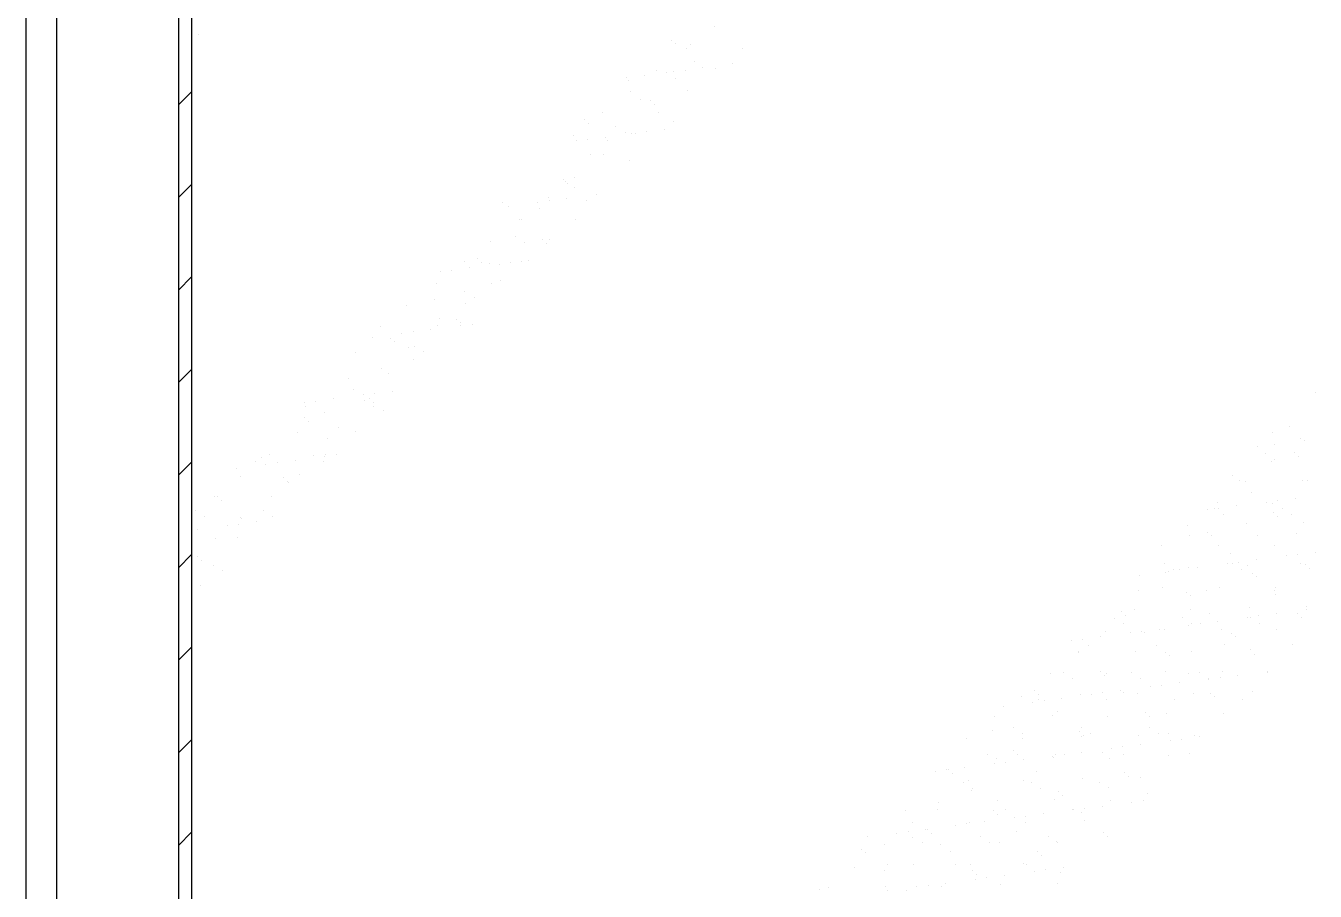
# Model space of a CAD drawing. Header units: inches. Extents: x 11.8 to 54.3, y 10.8 to 35.6.
# Drawn here: x 36.7062 to 37.0017, y 29.3953 to 29.5936 of the extents above; entities that cross this region are included whole.
import ezdxf

# ---------------------------------------------------------------- set-up
doc = ezdxf.new("R2010")
doc.units = ezdxf.units.IN
doc.header["$MEASUREMENT"] = 0
doc.layers.add('02', color=2, linetype='Continuous')

msp = doc.modelspace()

# ---------------------------------------------------------------- linework, layer by layer
at = {"layer": '02'}
for p, q in [((36.70618, 29.79034), (36.70618, 29.12034)), ((36.71318, 29.78534), (36.71318, 29.12534)), ((36.74118, 29.75534), (36.74118, 29.15534)), ((36.74418, 29.75434), (36.74418, 29.20334)), ((36.86399, 29.59343), (36.86399, 29.59343)), ((36.74585, 29.59165), (36.74585, 29.59165)), ((36.85405, 29.59031), (36.85405, 29.59031)), ((36.85497, 29.58947), (36.85497, 29.58947)), ((36.85755, 29.58848), (36.85755, 29.58848)), ((36.85857, 29.58934), (36.85857, 29.58934)), ((36.87034, 29.58842), (36.87034, 29.58842)), ((36.85932, 29.58548), (36.85932, 29.58548)), ((36.86135, 29.58403), (36.86135, 29.58403)), ((36.86431, 29.5838), (36.86431, 29.5838)), ((36.86814, 29.58492), (36.86814, 29.58492)), ((36.84382, 29.58172), (36.84382, 29.58172)), ((36.84429, 29.58109), (36.84429, 29.58109)), ((36.84789, 29.58226), (36.84789, 29.58226)), ((36.8508, 29.58331), (36.8508, 29.58331)), ((36.85291, 29.583), (36.85291, 29.583)), ((36.85468, 29.58315), (36.85468, 29.58315)), ((36.85502, 29.58166), (36.85502, 29.58166)), ((36.85728, 29.58349), (36.85728, 29.58349)), ((36.74118, 29.57551), (36.74418, 29.57851)), ((36.84477, 29.57868), (36.84477, 29.57868)), ((36.85786, 29.57885), (36.85786, 29.57885)), ((36.84704, 29.57679), (36.84704, 29.57679)), ((36.84927, 29.57653), (36.84927, 29.57653)), ((36.85019, 29.57569), (36.85019, 29.57569)), ((36.83423, 29.57214), (36.83423, 29.57214)), ((36.83833, 29.57374), (36.83833, 29.57374)), ((36.85112, 29.57368), (36.85112, 29.57368)), ((36.83516, 29.5713), (36.83516, 29.5713)), ((36.84138, 29.57045), (36.84138, 29.57045)), ((36.84349, 29.56911), (36.84349, 29.56911)), ((36.84509, 29.56905), (36.84509, 29.56905)), ((36.84583, 29.56904), (36.84583, 29.56904)), ((36.84843, 29.56938), (36.84843, 29.56938)), ((36.8525, 29.56992), (36.8525, 29.56992)), ((36.85454, 29.5717), (36.85454, 29.5717)), ((36.83159, 29.56856), (36.83159, 29.56856)), ((36.83237, 29.56727), (36.83237, 29.56727)), ((36.83497, 29.56761), (36.83497, 29.56761)), ((36.83904, 29.56815), (36.83904, 29.56815)), ((36.83951, 29.56731), (36.83951, 29.56731)), ((36.83551, 29.56424), (36.83551, 29.56424)), ((36.83864, 29.5641), (36.83864, 29.5641)), ((36.84448, 29.56275), (36.84448, 29.56275)), ((36.74118, 29.5543), (36.74418, 29.5573)), ((36.82945, 29.55836), (36.82945, 29.55836)), ((36.82985, 29.5579), (36.82985, 29.5579)), ((36.83037, 29.55752), (36.83037, 29.55752)), ((36.8319, 29.55893), (36.8319, 29.55893)), ((36.82587, 29.5543), (36.82587, 29.5543)), ((36.83195, 29.55656), (36.83195, 29.55656)), ((36.83698, 29.55493), (36.83698, 29.55493)), ((36.81534, 29.55313), (36.81534, 29.55313)), ((36.81673, 29.55226), (36.81673, 29.55226)), ((36.82352, 29.55316), (36.82352, 29.55316)), ((36.82397, 29.55169), (36.82397, 29.55169)), ((36.82612, 29.5535), (36.82612, 29.5535)), ((36.83019, 29.55403), (36.83019, 29.55403)), ((36.83472, 29.55353), (36.83472, 29.55353)), ((36.81942, 29.54936), (36.81942, 29.54936)), ((36.81969, 29.54914), (36.81969, 29.54914)), ((36.83222, 29.54929), (36.83222, 29.54929)), ((36.81831, 29.54535), (36.81831, 29.54535)), ((36.81268, 29.54418), (36.81268, 29.54418)), ((36.82042, 29.54401), (36.82042, 29.54401)), ((36.82467, 29.54458), (36.82467, 29.54458)), ((36.82559, 29.54374), (36.82559, 29.54374)), ((36.82619, 29.54467), (36.82619, 29.54467)), ((36.80665, 29.53955), (36.80665, 29.53955)), ((36.80964, 29.5402), (36.80964, 29.5402)), ((36.81056, 29.53935), (36.81056, 29.53935)), ((36.81727, 29.53939), (36.81727, 29.53939)), ((36.81974, 29.53972), (36.81974, 29.53972)), ((36.82134, 29.53992), (36.82134, 29.53992)), ((36.80121, 29.53727), (36.80121, 29.53727)), ((36.80382, 29.53762), (36.80382, 29.53762)), ((36.80788, 29.53815), (36.80788, 29.53815)), ((36.81244, 29.53914), (36.81244, 29.53914)), ((36.81467, 29.53905), (36.81467, 29.53905)), ((36.74118, 29.53309), (36.74418, 29.53609)), ((36.80021, 29.53461), (36.80021, 29.53461)), ((36.813, 29.53455), (36.813, 29.53455)), ((36.81491, 29.53537), (36.81491, 29.53537)), ((36.79988, 29.53098), (36.79988, 29.53098)), ((36.80678, 29.5328), (36.80678, 29.5328)), ((36.80889, 29.53146), (36.80889, 29.53146)), ((36.79346, 29.52943), (36.79346, 29.52943)), ((36.80697, 29.52992), (36.80697, 29.52992)), ((36.78743, 29.52481), (36.78743, 29.52481)), ((36.80052, 29.52497), (36.80052, 29.52497)), ((36.80091, 29.5266), (36.80091, 29.5266)), ((36.80486, 29.52642), (36.80486, 29.52642)), ((36.80578, 29.52557), (36.80578, 29.52557)), ((36.80582, 29.52494), (36.80582, 29.52494)), ((36.80843, 29.52528), (36.80843, 29.52528)), ((36.78557, 29.52227), (36.78557, 29.52227)), ((36.78983, 29.52203), (36.78983, 29.52203)), ((36.79236, 29.52316), (36.79236, 29.52316)), ((36.79497, 29.52351), (36.79497, 29.52351)), ((36.79903, 29.52404), (36.79903, 29.52404)), ((36.78179, 29.51888), (36.78179, 29.51888)), ((36.79075, 29.52118), (36.79075, 29.52118)), ((36.79378, 29.5198), (36.79378, 29.5198)), ((36.79525, 29.52025), (36.79525, 29.52025)), ((36.79736, 29.51891), (36.79736, 29.51891)), ((36.7951, 29.5172), (36.7951, 29.5172)), ((36.74118, 29.51187), (36.74418, 29.51487)), ((36.78007, 29.51281), (36.78007, 29.51281)), ((36.78775, 29.51517), (36.78775, 29.51517)), ((36.78938, 29.51405), (36.78938, 29.51405)), ((36.7813, 29.51023), (36.7813, 29.51023)), ((36.79018, 29.50993), (36.79018, 29.50993)), ((36.77006, 29.50728), (36.77006, 29.50728)), ((36.77266, 29.50762), (36.77266, 29.50762)), ((36.77672, 29.50816), (36.77672, 29.50816)), ((36.78352, 29.50905), (36.78352, 29.50905)), ((36.78372, 29.50771), (36.78372, 29.50771)), ((36.78504, 29.50825), (36.78504, 29.50825)), ((36.78596, 29.5074), (36.78596, 29.5074)), ((36.78612, 29.5094), (36.78612, 29.5094)), ((37.00162, 29.50957), (37.00162, 29.50957)), ((36.77001, 29.50386), (36.77001, 29.50386)), ((36.77025, 29.50633), (36.77025, 29.50633)), ((36.77456, 29.50505), (36.77456, 29.50505)), ((36.78582, 29.50636), (36.78582, 29.50636)), ((36.78806, 29.50554), (36.78806, 29.50554)), ((36.77093, 29.50302), (36.77093, 29.50302)), ((36.77784, 29.5015), (36.77784, 29.5015)), ((36.99583, 29.50189), (36.99583, 29.50189)), ((36.76853, 29.50043), (36.76853, 29.50043)), ((36.77528, 29.49903), (36.77528, 29.49903)), ((36.78162, 29.50059), (36.78162, 29.50059)), ((36.99186, 29.50035), (36.99186, 29.50035)), ((36.99838, 29.49903), (36.99838, 29.49903)), ((36.99923, 29.49861), (36.99923, 29.49861)), ((36.76208, 29.49548), (36.76208, 29.49548)), ((36.77218, 29.49516), (36.77218, 29.49516)), ((36.77487, 29.49542), (36.77487, 29.49542)), ((36.77727, 29.49528), (36.77727, 29.49528)), ((36.98837, 29.49719), (36.98837, 29.49719)), ((36.99017, 29.49555), (36.99017, 29.49555)), ((36.99244, 29.49772), (36.99244, 29.49772)), ((36.99684, 29.49579), (36.99684, 29.49579)), ((36.99776, 29.49494), (36.99776, 29.49494)), ((36.74118, 29.49066), (36.74418, 29.49366)), ((36.75442, 29.49228), (36.75442, 29.49228)), ((36.75872, 29.49379), (36.75872, 29.49379)), ((36.76025, 29.49464), (36.76025, 29.49464)), ((36.76121, 29.49317), (36.76121, 29.49317)), ((36.76381, 29.49351), (36.76381, 29.49351)), ((36.76788, 29.49405), (36.76788, 29.49405)), ((36.77429, 29.49381), (36.77429, 29.49381)), ((36.77467, 29.49494), (36.77467, 29.49494)), ((36.99164, 29.49386), (36.99164, 29.49386)), ((36.99228, 29.49421), (36.99228, 29.49421)), ((36.75534, 29.49031), (36.75534, 29.49031)), ((36.76523, 29.49008), (36.76523, 29.49008)), ((36.76615, 29.48924), (36.76615, 29.48924)), ((36.76884, 29.49079), (36.76884, 29.49079)), ((36.98273, 29.49056), (36.98273, 29.49056)), ((36.9843, 29.48935), (36.9843, 29.48935)), ((36.98561, 29.48923), (36.98561, 29.48923)), ((36.9987, 29.4894), (36.9987, 29.4894)), ((36.99987, 29.48937), (36.99987, 29.48937)), ((36.76631, 29.48895), (36.76631, 29.48895)), ((36.98708, 29.48657), (36.98708, 29.48657)), ((36.74931, 29.48568), (36.74931, 29.48568)), ((36.7502, 29.48569), (36.7502, 29.48569)), ((36.75112, 29.48485), (36.75112, 29.48485)), ((36.7624, 29.48585), (36.7624, 29.48585)), ((36.97916, 29.48429), (36.97916, 29.48429)), ((36.98359, 29.48361), (36.98359, 29.48361)), ((36.99038, 29.4845), (36.99038, 29.4845)), ((36.99195, 29.48422), (36.99195, 29.48422)), ((36.99298, 29.48485), (36.99298, 29.48485)), ((36.99705, 29.48538), (36.99705, 29.48538)), ((36.74508, 29.48258), (36.74508, 29.48258)), ((36.74719, 29.48124), (36.74719, 29.48124)), ((36.75547, 29.48086), (36.75547, 29.48086)), ((36.75565, 29.48067), (36.75565, 29.48067)), ((36.76065, 29.48261), (36.76065, 29.48261)), ((36.76276, 29.48126), (36.76276, 29.48126)), ((36.97692, 29.48273), (36.97692, 29.48273)), ((36.97864, 29.483), (36.97864, 29.483)), ((36.97952, 29.48307), (36.97952, 29.48307)), ((36.98075, 29.48166), (36.98075, 29.48166)), ((36.99206, 29.48201), (36.99206, 29.48201)), ((36.99298, 29.48117), (36.99298, 29.48117)), ((36.99421, 29.48303), (36.99421, 29.48303)), ((36.99632, 29.48169), (36.99632, 29.48169)), ((36.74557, 29.47817), (36.74557, 29.47817)), ((36.75236, 29.47906), (36.75236, 29.47906)), ((36.75496, 29.4794), (36.75496, 29.4794)), ((36.75903, 29.47994), (36.75903, 29.47994)), ((36.97242, 29.47911), (36.97242, 29.47911)), ((36.97703, 29.47762), (36.97703, 29.47762)), ((36.98592, 29.4796), (36.98592, 29.4796)), ((36.99901, 29.47976), (36.99901, 29.47976)), ((36.74962, 29.47604), (36.74962, 29.47604)), ((36.75478, 29.4764), (36.75478, 29.4764)), ((36.96639, 29.47448), (36.96639, 29.47448)), ((36.97277, 29.4768), (36.97277, 29.4768)), ((36.97795, 29.47678), (36.97795, 29.47678)), ((36.97948, 29.47465), (36.97948, 29.47465)), ((36.98834, 29.47683), (36.98834, 29.47683)), ((36.99227, 29.47459), (36.99227, 29.47459)), ((36.99733, 29.47718), (36.99733, 29.47718)), ((36.74118, 29.46945), (36.74418, 29.47245)), ((36.74542, 29.47191), (36.74542, 29.47191)), ((36.9823, 29.47279), (36.9823, 29.47279)), ((36.99499, 29.47216), (36.99499, 29.47216)), ((36.99759, 29.47251), (36.99759, 29.47251)), ((37.00166, 29.47304), (37.00166, 29.47304)), ((36.74634, 29.47107), (36.74634, 29.47107)), ((36.74912, 29.47006), (36.74912, 29.47006)), ((36.75123, 29.46872), (36.75123, 29.46872)), ((36.96711, 29.47046), (36.96711, 29.47046)), ((36.96727, 29.4684), (36.96727, 29.4684)), ((36.96807, 29.46862), (36.96807, 29.46862)), ((36.96922, 29.46911), (36.96922, 29.46911)), ((36.97067, 29.46896), (36.97067, 29.46896)), ((36.97273, 29.46948), (36.97273, 29.46948)), ((36.97474, 29.4695), (36.97474, 29.4695)), ((36.98153, 29.47039), (36.98153, 29.47039)), ((36.98268, 29.47048), (36.98268, 29.47048)), ((36.98413, 29.47074), (36.98413, 29.47074)), ((36.98479, 29.46914), (36.98479, 29.46914)), ((36.98624, 29.46996), (36.98624, 29.46996)), ((36.9882, 29.47127), (36.9882, 29.47127)), ((36.99825, 29.47051), (36.99825, 29.47051)), ((36.99933, 29.47013), (36.99933, 29.47013)), ((37.00036, 29.46917), (37.00036, 29.46917)), ((36.96128, 29.46773), (36.96128, 29.46773)), ((36.98727, 29.46823), (36.98727, 29.46823)), ((36.9882, 29.46739), (36.9882, 29.46739)), ((36.74611, 29.46529), (36.74611, 29.46529)), ((36.96124, 29.46425), (36.96124, 29.46425)), ((36.9667, 29.46485), (36.9667, 29.46485)), ((36.97224, 29.46384), (36.97224, 29.46384)), ((36.97316, 29.463), (36.97316, 29.463)), ((36.97681, 29.46428), (36.97681, 29.46428)), ((36.97979, 29.46502), (36.97979, 29.46502)), ((36.99238, 29.4643), (36.99238, 29.4643)), ((36.99255, 29.4634), (36.99255, 29.4634)), ((36.99258, 29.46496), (36.99258, 29.46496)), ((36.96026, 29.4599), (36.96026, 29.4599)), ((36.97305, 29.45984), (36.97305, 29.45984)), ((36.98655, 29.46033), (36.98655, 29.46033)), ((36.9996, 29.45983), (36.9996, 29.45983)), ((36.99964, 29.4605), (36.99964, 29.4605)), ((36.95558, 29.45791), (36.95558, 29.45791)), ((36.95721, 29.45945), (36.95721, 29.45945)), ((36.95768, 29.45656), (36.95768, 29.45656)), ((36.95813, 29.45861), (36.95813, 29.45861)), ((36.97115, 29.45793), (36.97115, 29.45793)), ((36.97325, 29.45659), (36.97325, 29.45659)), ((36.97528, 29.45662), (36.97528, 29.45662)), ((36.97751, 29.45901), (36.97751, 29.45901)), ((36.97935, 29.45716), (36.97935, 29.45716)), ((36.98614, 29.45805), (36.98614, 29.45805)), ((36.98672, 29.45796), (36.98672, 29.45796)), ((36.98874, 29.4584), (36.98874, 29.4584)), ((36.98883, 29.45662), (36.98883, 29.45662)), ((36.99281, 29.45893), (36.99281, 29.45893)), ((36.99752, 29.45884), (36.99752, 29.45884)), ((36.99844, 29.458), (36.99844, 29.458)), ((36.95243, 29.45362), (36.95243, 29.45362)), ((36.95351, 29.45473), (36.95351, 29.45473)), ((36.95922, 29.45451), (36.95922, 29.45451)), ((36.96183, 29.45485), (36.96183, 29.45485)), ((36.96248, 29.45462), (36.96248, 29.45462)), ((36.96589, 29.45539), (36.96589, 29.45539)), ((36.96702, 29.45522), (36.96702, 29.45522)), ((36.97268, 29.45628), (36.97268, 29.45628)), ((36.98011, 29.45538), (36.98011, 29.45538)), ((36.98249, 29.45445), (36.98249, 29.45445)), ((36.98341, 29.45361), (36.98341, 29.45361)), ((36.9929, 29.45532), (36.9929, 29.45532)), ((36.74118, 29.44823), (36.74418, 29.45123)), ((36.94576, 29.45274), (36.94576, 29.45274)), ((36.94837, 29.45308), (36.94837, 29.45308)), ((36.9497, 29.4517), (36.9497, 29.4517)), ((36.96527, 29.45173), (36.96527, 29.45173)), ((36.98085, 29.45176), (36.98085, 29.45176)), ((36.98687, 29.45069), (36.98687, 29.45069)), ((36.99642, 29.45178), (36.99642, 29.45178)), ((36.94745, 29.45024), (36.94745, 29.45024)), ((36.94748, 29.4501), (36.94748, 29.4501)), ((36.96057, 29.45027), (36.96057, 29.45027)), ((36.96746, 29.45006), (36.96746, 29.45006)), ((36.96838, 29.44922), (36.96838, 29.44922)), ((36.97336, 29.45021), (36.97336, 29.45021)), ((36.98776, 29.44962), (36.98776, 29.44962)), ((36.94104, 29.44516), (36.94104, 29.44516)), ((36.94404, 29.44536), (36.94404, 29.44536)), ((36.95243, 29.44567), (36.95243, 29.44567)), ((36.95335, 29.44483), (36.95335, 29.44483)), ((36.95383, 29.4451), (36.95383, 29.4451)), ((36.95961, 29.44539), (36.95961, 29.44539)), ((36.96733, 29.44558), (36.96733, 29.44558)), ((36.97273, 29.44523), (36.97273, 29.44523)), ((36.97518, 29.44541), (36.97518, 29.44541)), ((36.98042, 29.44575), (36.98042, 29.44575)), ((36.98396, 29.44482), (36.98396, 29.44482)), ((36.99075, 29.44572), (36.99075, 29.44572)), ((36.99076, 29.44544), (36.99076, 29.44544)), ((36.94615, 29.44401), (36.94615, 29.44401)), ((36.96172, 29.44404), (36.96172, 29.44404)), ((36.96383, 29.44217), (36.96383, 29.44217)), ((36.96644, 29.44251), (36.96644, 29.44251)), ((36.9705, 29.44305), (36.9705, 29.44305)), ((36.97729, 29.44407), (36.97729, 29.44407)), ((36.97729, 29.44394), (36.97729, 29.44394)), ((36.97989, 29.44429), (36.97989, 29.44429)), ((36.93429, 29.43998), (36.93429, 29.43998)), ((36.9374, 29.44129), (36.9374, 29.44129)), ((36.93817, 29.43915), (36.93817, 29.43915)), ((36.93832, 29.44044), (36.93832, 29.44044)), ((36.93952, 29.43897), (36.93952, 29.43897)), ((36.94358, 29.43951), (36.94358, 29.43951)), ((36.9478, 29.44047), (36.9478, 29.44047)), ((36.95037, 29.4404), (36.95037, 29.4404)), ((36.95298, 29.44074), (36.95298, 29.44074)), ((36.95374, 29.43918), (36.95374, 29.43918)), ((36.95704, 29.44128), (36.95704, 29.44128)), ((36.9577, 29.44084), (36.9577, 29.44084)), ((36.96089, 29.44064), (36.96089, 29.44064)), ((36.96931, 29.43921), (36.96931, 29.43921)), ((36.97368, 29.44057), (36.97368, 29.44057)), ((36.97771, 29.44067), (36.97771, 29.44067)), ((36.97863, 29.43983), (36.97863, 29.43983)), ((36.98488, 29.43924), (36.98488, 29.43924)), ((36.98718, 29.44106), (36.98718, 29.44106)), ((36.93012, 29.43773), (36.93012, 29.43773)), ((36.93692, 29.43863), (36.93692, 29.43863)), ((36.94267, 29.43646), (36.94267, 29.43646)), ((36.96268, 29.43628), (36.96268, 29.43628)), ((36.96765, 29.43595), (36.96765, 29.43595)), ((36.98074, 29.43611), (36.98074, 29.43611)), ((36.92827, 29.43536), (36.92827, 29.43536)), ((36.94135, 29.43552), (36.94135, 29.43552)), ((36.95414, 29.43546), (36.95414, 29.43546)), ((36.9636, 29.43544), (36.9636, 29.43544)), ((36.74118, 29.42702), (36.74418, 29.43002)), ((36.92182, 29.43041), (36.92182, 29.43041)), ((36.92764, 29.43207), (36.92764, 29.43207)), ((36.93251, 29.43281), (36.93251, 29.43281)), ((36.93461, 29.43035), (36.93461, 29.43035)), ((36.93462, 29.43147), (36.93462, 29.43147)), ((36.94765, 29.4319), (36.94765, 29.4319)), ((36.94808, 29.43284), (36.94808, 29.43284)), ((36.94811, 29.43083), (36.94811, 29.43083)), ((36.94857, 29.43105), (36.94857, 29.43105)), ((36.95019, 29.43149), (36.95019, 29.43149)), ((36.9612, 29.431), (36.9612, 29.431)), ((36.96365, 29.43287), (36.96365, 29.43287)), ((36.96576, 29.43152), (36.96576, 29.43152)), ((36.96795, 29.43145), (36.96795, 29.43145)), ((36.97105, 29.43018), (36.97105, 29.43018)), ((36.97399, 29.43094), (36.97399, 29.43094)), ((36.97511, 29.43071), (36.97511, 29.43071)), ((36.93262, 29.42751), (36.93262, 29.42751)), ((36.94819, 29.42717), (36.94819, 29.42717)), ((36.95292, 29.42707), (36.95292, 29.42707)), ((36.95498, 29.42806), (36.95498, 29.42806)), ((36.95759, 29.4284), (36.95759, 29.4284)), ((36.96165, 29.42894), (36.96165, 29.42894)), ((36.96844, 29.42983), (36.96844, 29.42983)), ((36.92664, 29.4266), (36.92664, 29.4266)), ((36.92807, 29.42452), (36.92807, 29.42452)), ((36.92858, 29.42572), (36.92858, 29.42572)), ((36.93067, 29.42486), (36.93067, 29.42486)), ((36.93354, 29.42666), (36.93354, 29.42666)), ((36.93473, 29.42539), (36.93473, 29.42539)), ((36.94153, 29.42629), (36.94153, 29.42629)), ((36.94167, 29.42589), (36.94167, 29.42589)), ((36.94221, 29.42663), (36.94221, 29.42663)), ((36.94413, 29.42663), (36.94413, 29.42663)), ((36.95446, 29.42583), (36.95446, 29.42583)), ((36.95778, 29.42666), (36.95778, 29.42666)), ((36.96796, 29.42631), (36.96796, 29.42631)), ((36.97293, 29.42689), (36.97293, 29.42689)), ((36.91461, 29.42275), (36.91461, 29.42275)), ((36.91721, 29.42309), (36.91721, 29.42309)), ((36.91759, 29.42312), (36.91759, 29.42312)), ((36.91851, 29.42227), (36.91851, 29.42227)), ((36.92127, 29.42362), (36.92127, 29.42362)), ((36.93789, 29.42268), (36.93789, 29.42268)), ((36.94843, 29.4212), (36.94843, 29.4212)), ((36.9579, 29.42251), (36.9579, 29.42251)), ((36.95882, 29.42166), (36.95882, 29.42166)), ((36.96152, 29.42137), (36.96152, 29.42137)), ((36.92098, 29.42026), (36.92098, 29.42026)), ((36.92213, 29.42078), (36.92213, 29.42078)), ((36.92286, 29.41829), (36.92286, 29.41829)), ((36.92309, 29.41892), (36.92309, 29.41892)), ((36.93492, 29.42071), (36.93492, 29.42071)), ((36.93655, 29.42029), (36.93655, 29.42029)), ((36.93866, 29.41895), (36.93866, 29.41895)), ((36.95212, 29.42032), (36.95212, 29.42032)), ((36.95423, 29.41897), (36.95423, 29.41897)), ((36.91539, 29.4156), (36.91539, 29.4156)), ((36.9289, 29.41609), (36.9289, 29.41609)), ((36.94198, 29.41625), (36.94198, 29.41625)), ((36.94286, 29.41812), (36.94286, 29.41812)), ((36.94379, 29.41727), (36.94379, 29.41727)), ((36.95477, 29.41619), (36.95477, 29.41619)), ((36.95959, 29.41572), (36.95959, 29.41572)), ((36.9622, 29.41606), (36.9622, 29.41606)), ((36.96317, 29.41767), (36.96317, 29.41767)), ((36.90783, 29.4139), (36.90783, 29.4139)), ((36.91511, 29.41405), (36.91511, 29.41405)), ((36.92783, 29.41373), (36.92783, 29.41373)), ((36.92876, 29.41288), (36.92876, 29.41288)), ((36.93068, 29.41408), (36.93068, 29.41408)), ((36.93528, 29.41252), (36.93528, 29.41252)), ((36.93934, 29.41306), (36.93934, 29.41306)), ((36.94614, 29.41395), (36.94614, 29.41395)), ((36.94625, 29.41411), (36.94625, 29.41411)), ((36.94814, 29.41329), (36.94814, 29.41329)), ((36.94874, 29.41429), (36.94874, 29.41429)), ((36.9528, 29.41483), (36.9528, 29.41483)), ((36.90936, 29.41097), (36.90936, 29.41097)), ((36.91243, 29.40951), (36.91243, 29.40951)), ((36.9128, 29.40934), (36.9128, 29.40934)), ((36.91922, 29.41041), (36.91922, 29.41041)), ((36.92182, 29.41075), (36.92182, 29.41075)), ((36.92245, 29.41114), (36.92245, 29.41114)), ((36.92588, 29.41128), (36.92588, 29.41128)), ((36.93268, 29.41218), (36.93268, 29.41218)), ((36.93524, 29.41108), (36.93524, 29.41108)), ((36.94874, 29.41157), (36.94874, 29.41157)), ((36.74118, 29.40581), (36.74418, 29.40881)), ((36.89897, 29.40774), (36.89897, 29.40774)), ((36.90576, 29.40863), (36.90576, 29.40863)), ((36.90836, 29.40898), (36.90836, 29.40898)), ((36.90945, 29.40771), (36.90945, 29.40771)), ((36.91155, 29.40637), (36.91155, 29.40637)), ((36.91373, 29.4085), (36.91373, 29.4085)), ((36.92502, 29.40774), (36.92502, 29.40774)), ((36.92712, 29.4064), (36.92712, 29.4064)), ((36.92921, 29.40645), (36.92921, 29.40645)), ((36.93311, 29.4089), (36.93311, 29.4089)), ((36.94059, 29.40777), (36.94059, 29.40777)), ((36.9423, 29.40662), (36.9423, 29.40662)), ((36.9427, 29.40642), (36.9427, 29.40642)), ((36.95311, 29.40873), (36.95311, 29.40873)), ((36.95403, 29.40788), (36.95403, 29.40788)), ((36.89777, 29.40495), (36.89777, 29.40495)), ((36.89869, 29.40411), (36.89869, 29.40411)), ((36.90292, 29.40603), (36.90292, 29.40603)), ((36.91571, 29.40597), (36.91571, 29.40597)), ((36.91808, 29.40451), (36.91808, 29.40451)), ((36.93808, 29.40434), (36.93808, 29.40434)), ((36.939, 29.40349), (36.939, 29.40349)), ((36.89617, 29.40085), (36.89617, 29.40085)), ((36.90357, 29.4015), (36.90357, 29.4015)), ((36.90968, 29.40134), (36.90968, 29.40134)), ((36.91914, 29.40153), (36.91914, 29.40153)), ((36.92276, 29.40151), (36.92276, 29.40151)), ((36.93472, 29.40156), (36.93472, 29.40156)), ((36.93555, 29.40145), (36.93555, 29.40145)), ((36.94395, 29.40072), (36.94395, 29.40072)), ((36.90304, 29.40012), (36.90304, 29.40012)), ((36.92305, 29.39995), (36.92305, 29.39995)), ((36.92383, 29.39807), (36.92383, 29.39807)), ((36.92397, 29.3991), (36.92397, 29.3991)), ((36.92643, 29.39841), (36.92643, 29.39841)), ((36.93049, 29.39895), (36.93049, 29.39895)), ((36.93729, 29.39984), (36.93729, 29.39984)), ((36.93989, 29.40018), (36.93989, 29.40018)), ((36.94335, 29.39951), (36.94335, 29.39951)), ((36.88801, 29.39573), (36.88801, 29.39573)), ((36.89014, 29.39623), (36.89014, 29.39623)), ((36.90323, 29.39639), (36.90323, 29.39639)), ((36.90358, 29.3954), (36.90358, 29.3954)), ((36.90802, 29.39556), (36.90802, 29.39556)), ((36.91037, 29.3963), (36.91037, 29.3963)), ((36.91297, 29.39664), (36.91297, 29.39664)), ((36.91602, 29.39633), (36.91602, 29.39633)), ((36.91704, 29.39717), (36.91704, 29.39717)), ((36.92953, 29.39682), (36.92953, 29.39682)), ((36.94261, 29.39699), (36.94261, 29.39699))]:
    msp.add_line(p, q, dxfattribs=at)

doc.saveas('drawing.dxf')
